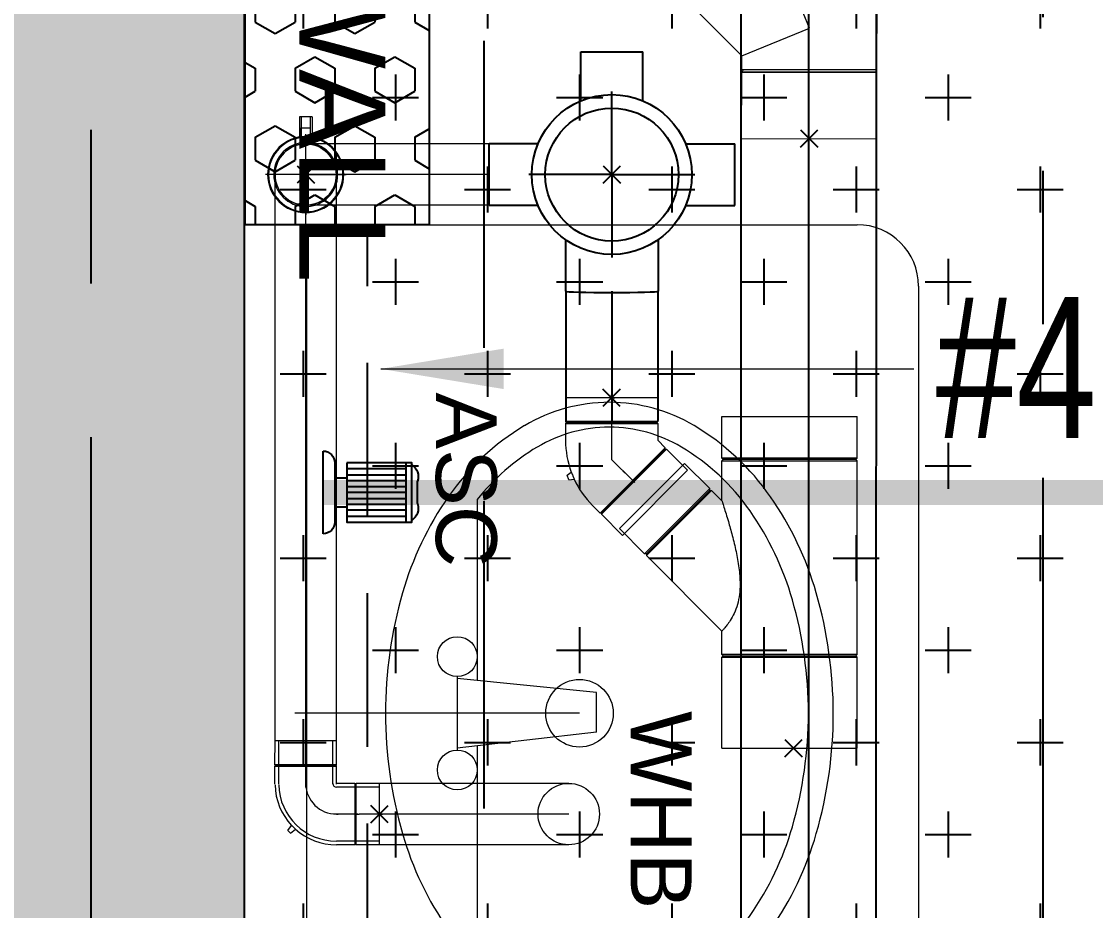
# Model space of a CAD drawing. Header units: millimetres. Extents: x -414464 to 1686, y -90036 to 108605.
# Drawn here: x -101223 to -100349, y -58623 to -57899 of the extents above; entities that cross this region are included whole.
import ezdxf

# ---------------------------------------------------------------- set-up
doc = ezdxf.new("R2010")
doc.units = ezdxf.units.MM
doc.header["$LTSCALE"] = 1000
doc.header["$MEASUREMENT"] = 0
for name, pattern in [('$1$AUDIT_D_120904163729-0', [0]), ('$36$HIDDEN', [0.375, 0.25, -0.125]), ('2BHK-A - BACK$1$AUDIT_D_120904163729-0', [0]), ('2BHK-A - BACK$1$HIDDEN', [0.375, 0.25, -0.125]), ('AUDIT_D_120904163729-0', [0]), ('T8(T9 IS SIMILAR) - DIMENSION & TEXTING$1$1', [0]), ('T8(T9 IS SIMILAR) - DIMENSION & TEXTING$1$AUDIT_D_120904163729-0', [0]), ('T8(T9 IS SIMILAR) - DIMENSION & TEXTING$1$CENTERX2', [101.6, 63.5, -12.7, 12.7, -12.7]), ('T8(T9 IS SIMILAR) - DIMENSION & TEXTING$1$HIDDEN', [0.375, 0.25, -0.125]), ('T8_REFUGE COLUMNS$1$CENTER2', [1.125, 0.75, -0.125, 0.125, -0.125])]:
    doc.linetypes.add(name, pattern=pattern)
doc.layers.get('0').update_dxf_attribs({"linetype": 'AUDIT_D_120904163729-0'})
for name, color, linetype in [('$0$A-HATCH -160', 251, '$1$AUDIT_D_120904163729-0'), ('$21$A-DIMENSIONS', 2, '$36$HIDDEN'), ('2BHK-A - BACK$1$A-HATCH -160', 251, '2BHK-A - BACK$1$AUDIT_D_120904163729-0'), ('2BHK-A - BACK$1$A-TOI SUNK 50MM', 8, 'Continuous'), ('2BHK-A - BACK$1$LEDGE WALL', 5, 'Continuous'), ('a-rcc', 3, 'Continuous'), ('T8(T9 IS SIMILAR) - DIMENSION & TEXTING$1$2BHK-A - BACK$0$ANNO', 7, 'Continuous'), ('T8(T9 IS SIMILAR) - DIMENSION & TEXTING$1$A-DIMENSIONS', 2, 'T8(T9 IS SIMILAR) - DIMENSION & TEXTING$1$HIDDEN'), ('T8(T9 IS SIMILAR) - DIMENSION & TEXTING$1$A-PLUMBING', 7, 'T8(T9 IS SIMILAR) - DIMENSION & TEXTING$1$AUDIT_D_120904163729-0'), ('T8(T9 IS SIMILAR) - DIMENSION & TEXTING$1$KITCHEN BLOCK', 255, 'Continuous'), ('T8(T9 IS SIMILAR) - DIMENSION & TEXTING$1$pl-110 dia soil pipe', 1, 'Continuous'), ('T8(T9 IS SIMILAR) - DIMENSION & TEXTING$1$pl-110 dia soil pipe1', 1, 'Continuous'), ('T8(T9 IS SIMILAR) - DIMENSION & TEXTING$1$pl-75 dia waste pipe', 3, 'Continuous'), ('T8(T9 IS SIMILAR) - DIMENSION & TEXTING$1$pl-75 dia waste pipe1', 3, 'Continuous'), ('T8(T9 IS SIMILAR) - DIMENSION & TEXTING$1$PL-FITTINGS', 5, 'Continuous'), ('T8(T9 IS SIMILAR) - DIMENSION & TEXTING$1$U-TI-75MM WASTE WATER PIPE', 3, 'Continuous'), ('T8(T9 IS SIMILAR) - DIMENSION & TEXTING$1$U-TI-BOILER', 1, 'T8(T9 IS SIMILAR) - DIMENSION & TEXTING$1$1'), ('T8(T9 IS SIMILAR) - DIMENSION & TEXTING$1$U-TI-TEXT', 7, 'Continuous'), ('T8(T9 IS SIMILAR) - DIMENSION & TEXTING$1$U-TI-WS', 5, 'Continuous'), ('T8(T9 IS SIMILAR)$1$$6$a-beam 2', 50, 'Continuous'), ('T8_REFUGE COLUMNS$1$A-CENTERLINE', 193, 'T8_REFUGE COLUMNS$1$CENTER2'), ('T8_REFUGE COLUMNS$1$A-RCC COLS', 3, 'Continuous'), ('T8_TYPICAL COLUMNS$1$A-RCC COLS', 3, 'Continuous')]:
    doc.layers.add(name, color=color, linetype=linetype)
for name, color, linetype, lineweight in [('2BHK-A - BACK$1$a-TOI-fixtures', 251, 'Continuous', 0), ('T8(T9 IS SIMILAR) - DIMENSION & TEXTING$1$pl-50dia waste pie', 6, 'Continuous', 0), ('T8(T9 IS SIMILAR) - DIMENSION & TEXTING$1$pl-50dia waste pipe1', 6, 'Continuous', 0), ('T8(T9 IS SIMILAR) - DIMENSION & TEXTING$1$R0-18-10-2014-T1-1st Podium Floor Plan$0$Text', 2, 'Continuous', 0), ('T8(T9 IS SIMILAR)$1$D&W', 8, 'Continuous', 25)]:
    doc.layers.add(name, color=color, linetype=linetype, lineweight=lineweight)
doc.layers.add('T8(T9 IS SIMILAR) - DIMENSION & TEXTING$1$GEB-BEZUG', color=2, linetype='Continuous', lineweight=25, true_color=0xffff00)
doc.layers.add('T8_REFUGE COLUMNS$1$COL-HATCH', color=7, linetype='Continuous', lineweight=25, true_color=0xa3a3a3)
doc.styles.add('T8(T9 IS SIMILAR) - DIMENSION & TEXTING$1$2BHK-A - BACK$0$arial', font='sanss___.ttf')
doc.styles.add('T8(T9 IS SIMILAR) - DIMENSION & TEXTING$1$arial', font='sanss___.ttf')
doc.styles.add('T8(T9 IS SIMILAR) - DIMENSION & TEXTING$1$ARIAL ARROW', font='swisscl.ttf')
doc.styles.add('T8(T9 IS SIMILAR) - DIMENSION & TEXTING$1$Romans 1', font='romans.shx', dxfattribs={"height": 100})
doc.styles.add('T8(T9 IS SIMILAR) - DIMENSION & TEXTING$1$Tahoma', font='tahoma.ttf')
doc.dimstyles.new('T8(T9 IS SIMILAR) - DIMENSION & TEXTING$1$ALPINE S', dxfattribs={"dimscale": 0, "dimtxt": 100, "dimasz": 75, "dimexe": 0, "dimexo": 0, "dimgap": 75, "dimtad": 1, "dimdec": 0, "dimzin": 0, "dimdsep": 46, "dimtxsty": 'T8(T9 IS SIMILAR) - DIMENSION & TEXTING$1$Romans 1', "dimblk": 'T8(T9 IS SIMILAR) - DIMENSION & TEXTING$1$_ArchTick', "dimcen": 0.09, "dimclrd": 256, "dimclre": 256, "dimclrt": 7, "dimadec": 0, "dimazin": 0, "dimtfac": 1, "dimtdec": 0, "dimtofl": 0, "dimtmove": 1, "dimatfit": 0, "dimldrblk": 'T8(T9 IS SIMILAR) - DIMENSION & TEXTING$1$_Open90', "dimfxl": 1, "dimtolj": 1, "dimtzin": 0, "dimarcsym": 0})
doc.dimstyles.new('T8(T9 IS SIMILAR) - DIMENSION & TEXTING$1$SAMATA STD', dxfattribs={"dimtxt": 100, "dimasz": 50, "dimexe": 50, "dimexo": 50, "dimgap": 10, "dimtad": 0, "dimdec": 0, "dimrnd": 5, "dimzin": 0, "dimdsep": 46, "dimtxsty": 'T8(T9 IS SIMILAR) - DIMENSION & TEXTING$1$Tahoma', "dimblk": 'T8(T9 IS SIMILAR) - DIMENSION & TEXTING$1$_Origin2', "dimcen": -50, "dimdle": 50, "dimclrd": 7, "dimclre": 7, "dimclrt": 7, "dimadec": 0, "dimazin": 0, "dimtfac": 1, "dimtdec": 0, "dimtmove": 1, "dimatfit": 3, "dimfxl": 150, "dimtfill": 1, "dimtolj": 1, "dimtzin": 0, "dimlwd": -1, "dimlwe": -1, "dimarcsym": 0})

# ---------------------------------------------------------------- blocks, each defined once
blk = doc.blocks.new('T8_REFUGE COLUMNS')
at = {"layer": 'T8_REFUGE COLUMNS$1$COL-HATCH', "linetype": 'ByBlock'}
h = blk.add_hatch(color=256, dxfattribs=at)
h.dxf.hatch_style = 1
h.paths.add_polyline_path([(1196642.14, -5708099.86), (1199252.14, -5708099.86), (1199252.14, -5707849.86), (1196642.14, -5707849.86)])
at = {"layer": 'T8_REFUGE COLUMNS$1$A-CENTERLINE'}
for p, q in [((1217248.24, -5707199.86), (1182156.9, -5707199.86)), ((1217215, -5707974.86), (1182156.9, -5707974.86))]:
    blk.add_line(p, q, dxfattribs=at)
at = {"layer": 'T8_REFUGE COLUMNS$1$A-RCC COLS', "linetype": 'ByBlock'}
blk.add_lwpolyline([(1196642.14, -5708099.86), (1199252.14, -5708099.86), (1199252.14, -5707849.86), (1196642.14, -5707849.86)], close=True, dxfattribs=at)
blk = doc.blocks.new('T8_TYPICAL COLUMNS')
at = {"layer": 'T8_TYPICAL COLUMNS$1$A-RCC COLS', "linetype": 'ByBlock'}
blk.add_blockref('T8_REFUGE COLUMNS', (0, 0), dxfattribs=at)
blk = doc.blocks.new('2BHK-A - BACK$1$WB1')
at = {"color": 0, "linetype": 'ByBlock', "ltscale": 1000}
for p, q in [((190074.43, -1779394.52), (190063.02, -1779507.92)), ((190106.83, -1779394.52), (190119.87, -1779507.92)), ((189917.49, -1779491.72), (190064.65, -1779491.72)), ((190118, -1779491.72), (190265.39, -1779491.72)), ((190061.5, -1779507.92), (190121.39, -1779507.92))]:
    blk.add_line(p, q, dxfattribs=at)
at = {"color": 0, "linetype": 'ByBlock'}
blk.add_line((190106.83, -1779394.52), (190074.43, -1779394.52), dxfattribs=at)
for centre, major_axis, start_param, end_param in [((190091.44, -1779555.68), (-92.61, 341.52), 6.018375, 6.298924), ((190091.44, -1779555.68), (-92.61, 341.52), 5.737826, 6.018375), ((190067.12, -1779471.27), (-69.62, 256.74), 0.015739, 0.342992), ((190115.77, -1779471.27), (-69.62, 256.74), 5.410573, 5.737826), ((190091.44, -1779555.68), (-87.31, 321.98), 6.018375, 6.298924), ((190091.44, -1779555.68), (-87.31, 321.98), 5.737826, 6.018375), ((190067.12, -1779471.27), (-64.32, 237.19), 0.015739, 0.342992), ((190115.77, -1779471.27), (-64.32, 237.19), 5.410573, 5.737826), ((190029.95, -1779417.85), (-52.59, 193.93), 0.342992, 0.768932), ((190152.93, -1779417.85), (-52.59, 193.93), 4.984633, 5.410573), ((190029.95, -1779417.85), (-47.29, 174.38), 0.342992, 0.768932), ((190152.93, -1779417.85), (-47.29, 174.38), 4.984633, 5.410573), ((189973.24, -1779384.08), (-35.31, 130.22), 0.768932, 1.305986), ((190209.64, -1779384.08), (-35.31, 130.22), 4.447579, 4.984633), ((189973.24, -1779384.08), (-30.01, 110.68), 0.768932, 1.305986), ((190209.64, -1779384.08), (-30.01, 110.68), 4.447579, 4.984633), ((189973.24, -1779384.08), (-35.31, 130.22), 1.305986, 1.84304), ((189973.24, -1779384.08), (-30.01, 110.68), 1.305986, 1.84304), ((190209.64, -1779384.08), (-30.01, 110.68), 3.910525, 4.447579), ((190209.64, -1779384.08), (-35.31, 130.22), 3.910525, 4.447579), ((190029.95, -1779350.31), (-47.29, 174.38), 1.84304, 2.20494), ((190152.93, -1779350.31), (-47.29, 174.38), 3.548625, 3.910525), ((190029.95, -1779350.31), (-52.59, 193.93), 1.84304, 2.268981), ((190152.93, -1779350.31), (-52.59, 193.93), 3.484585, 3.910525), ((190045.3, -1779507.92), (-4.24, 15.64), 6.018375, 12.30156), ((190137.59, -1779507.92), (-4.24, 15.64), 6.018375, 12.30156), ((190067.12, -1779296.89), (-69.62, 256.74), 2.268981, 2.596234), ((190115.77, -1779296.89), (-69.62, 256.74), 3.157331, 3.484585), ((190091.44, -1779212.47), (-92.61, 341.52), 2.596234, 2.876783), ((190091.44, -1779212.47), (-92.61, 341.52), 2.876783, 3.157331)]:
    blk.add_ellipse(centre, major_axis=major_axis, ratio=1, start_param=start_param, end_param=end_param, dxfattribs=at)
blk = doc.blocks.new('2BHK-A - BACK')
at = {"layer": '2BHK-A - BACK$1$A-HATCH -160', "linetype": 'ByBlock'}
h = blk.add_hatch(dxfattribs=at)
h.set_pattern_fill('HEX', color=256, scale=150)
h.paths.add_polyline_path([(1198292.17, -5707699.55), (1198292.17, -5707849.55), (1197492.17, -5707849.55), (1197492.17, -5707699.55)])
at = {"layer": '2BHK-A - BACK$1$A-TOI SUNK 50MM'}
h = blk.add_hatch(dxfattribs=at)
h.set_pattern_fill('CROSS', color=256, scale=300, style=0)
h.set_pattern_definition([(9e-15, (54492.616, 14881.46), (75, 75), [37.5, -112.5]), (90, (54511.366, 14862.71), (-75, 75), [37.5, -112.5])])
h.paths.add_polyline_path([(1196642.15, -5706399.86), (1199092.17, -5706399.86), (1199092.17, -5707849.86), (1196642.15, -5707849.86)])
h.paths.add_polyline_path([(1202691.83, -5706399.86), (1200442.08, -5706399.86), (1200442.08, -5707850.31), (1202692.26, -5707850.31)])
blk.add_lwpolyline([(1196642.15, -5706399.86), (1199092.17, -5706399.86), (1199092.17, -5707849.86), (1196642.15, -5707849.86)], close=True, dxfattribs=at)
at = {"layer": '2BHK-A - BACK$1$a-TOI-fixtures', "color": 1}
for p, q in [((1198342.17, -5707301.21), (1199092.17, -5707301.21)), ((1198292.17, -5707799.55), (1198292.17, -5707351.21))]:
    blk.add_line(p, q, dxfattribs=at)
at = {"layer": '2BHK-A - BACK$1$a-TOI-fixtures', "extrusion": (-2.53027e-07, 3.53358e-09, 1)}
blk.add_line((1198689.89, -5707577.26, 0), (1198689.92, -5707808.87), dxfattribs=at)
at = {"layer": '2BHK-A - BACK$1$a-TOI-fixtures'}
blk.add_line((1198292.17, -5707799.55), (1199092.17, -5707799.55), dxfattribs=at)
at = {"layer": '2BHK-A - BACK$1$a-TOI-fixtures', "extrusion": (-2.53027e-07, 3.53358e-09, 1)}
blk.add_circle((1198689.89, -5707577.26, -0.32), 27.51, dxfattribs=at)
at = {"layer": '2BHK-A - BACK$1$a-TOI-fixtures', "color": 1}
blk.add_arc((1198342.17, -5707351.21), 50, 90, 179.99997, dxfattribs=at)
at = {"layer": '2BHK-A - BACK$1$LEDGE WALL', "linetype": '2BHK-A - BACK$1$HIDDEN', "ltscale": 0.5}
blk.add_line((1199092.17, -5707749.84), (1198292.17, -5707749.84), dxfattribs=at)
at = {"layer": '2BHK-A - BACK$1$LEDGE WALL'}
blk.add_lwpolyline([(1198292.17, -5707699.55), (1198292.17, -5707849.55), (1197492.17, -5707849.55), (1197492.17, -5707699.55)], close=True, dxfattribs=at)
at = {"layer": '2BHK-A - BACK$1$a-TOI-fixtures', "rotation": 0.008288086606578331}
blk.add_blockref('2BHK-A - BACK$1$WB1', (1008341.05, -3928196.34, 0), dxfattribs=at)
blk = doc.blocks.new('T8(T9 IS SIMILAR) - DIMENSION & TEXTING$1$_ArchTick')
at = {"color": 0, "linetype": 'ByBlock', "const_width": 0.15}
blk.add_lwpolyline([(-0.5, -0.5), (0.5, 0.5)], dxfattribs=at)
blk = doc.blocks.new('*D1558')
at = {"layer": 'T8(T9 IS SIMILAR) - DIMENSION & TEXTING$1$A-DIMENSIONS', "linetype": 'T8(T9 IS SIMILAR) - DIMENSION & TEXTING$1$HIDDEN', "lineweight": -2, "transparency": 16777216}
for p, q in [((1196642.34, -5707850.95), (1196642.34, -5707655.2)), ((1199092.34, -5707851.27), (1199092.34, -5707655.2))]:
    blk.add_line(p, q, dxfattribs=at)
at = {"layer": 'T8(T9 IS SIMILAR) - DIMENSION & TEXTING$1$A-DIMENSIONS', "lineweight": -2, "transparency": 16777216}
blk.add_line((1196642.34, -5707655.2), (1199092.34, -5707655.2), dxfattribs=at)
at = {"layer": 'T8(T9 IS SIMILAR) - DIMENSION & TEXTING$1$A-DIMENSIONS', "linetype": 'ByBlock', "lineweight": -2, "transparency": 16777216, "xscale": 75, "yscale": 75, "zscale": 75, "rotation": 180}
blk.add_blockref('T8(T9 IS SIMILAR) - DIMENSION & TEXTING$1$_ArchTick', (1196642.34, -5707655.2), dxfattribs=at)
at = {"layer": 'T8(T9 IS SIMILAR) - DIMENSION & TEXTING$1$A-DIMENSIONS', "linetype": 'ByBlock', "lineweight": -2, "transparency": 16777216, "xscale": 75, "yscale": 75, "zscale": 75}
blk.add_blockref('T8(T9 IS SIMILAR) - DIMENSION & TEXTING$1$_ArchTick', (1199092.34, -5707655.2), dxfattribs=at)
at = {"layer": 'T8(T9 IS SIMILAR) - DIMENSION & TEXTING$1$A-DIMENSIONS', "color": 7, "linetype": 'ByBlock', "transparency": 16777216, "insert": (1197867.34, -5707530.2), "char_height": 100, "attachment_point": 5, "style": 'T8(T9 IS SIMILAR) - DIMENSION & TEXTING$1$Romans 1'}
blk.add_mtext('\\A1;2450', dxfattribs=at)
blk = doc.blocks.new('T8(T9 IS SIMILAR) - DIMENSION & TEXTING$1$_Open90')
at = {"color": 0, "linetype": 'ByBlock', "lineweight": -2}
for p, q in [((-0.5, 0.5), (0, 0)), ((0, 0), (-1, 0)), ((0, 0), (-0.5, -0.5))]:
    blk.add_line(p, q, dxfattribs=at)
blk = doc.blocks.new('T8(T9 IS SIMILAR) - DIMENSION & TEXTING$1$Einfügepunkt')
at = {"layer": 'T8(T9 IS SIMILAR) - DIMENSION & TEXTING$1$GEB-BEZUG'}
for p, q in [((-7.07, -7.07), (7.07, 7.07)), ((-7.07, 7.07), (7.07, -7.07))]:
    blk.add_line(p, q, dxfattribs=at)
blk = doc.blocks.new('T8(T9 IS SIMILAR) - DIMENSION & TEXTING$1$367.135.16.1_A')
at = {"lineweight": 13, "ltscale": 25}
for p, q in [((-55, 251.1), (-55, 270)), ((-55, 270), (55, 270)), ((55, 251.1), (55, 270)), ((-166.17, 178.39), (-88.39, 256.17)), ((-88.39, 256.17), (-75.02, 242.81)), ((-53.9, 250), (-55, 251.1)), ((55, 251.1), (-55, 251.1)), ((-53.9, 250), (-55, 248.9)), ((-55, 222.78), (-55, 248.9)), ((-55, 248.9), (55, 248.9)), ((53.9, 250), (-53.9, 250)), ((53.9, 250), (55, 251.1)), ((53.9, 250), (55, 248.9)), ((55, 56.1), (55, 248.9)), ((-75.02, 242.81), (-152.81, 165.02)), ((-151.25, 163.47), (-73.47, 241.25)), ((-75.02, 241.25), (-151.25, 165.02)), ((-75.02, 241.25), (-75.02, 242.81)), ((-75.02, 241.25), (-73.47, 241.25)), ((-73.47, 241.25), (-55, 222.78)), ((0, 90), (-55, 222.78)), ((-166.17, 178.39), (-152.81, 165.02)), ((-151.25, 165.02), (-152.81, 165.02)), ((-151.25, 165.02), (-151.25, 163.47)), ((-151.25, 163.47), (-55, 67.22)), ((-55, 67.22), (0, 90)), ((-55, 56.1), (-55, 67.22)), ((-53.9, 55), (-55, 56.1)), ((55, 56.1), (-55, 56.1)), ((-53.9, 55), (-55, 53.9)), ((-55, 0), (-55, 53.9)), ((-55, 53.9), (55, 53.9)), ((-53.9, 55), (53.9, 55)), ((53.9, 55), (55, 56.1)), ((53.9, 55), (55, 53.9)), ((55, 0), (55, 53.9)), ((-55, 0), (55, 0))]:
    blk.add_line(p, q, dxfattribs=at)
blk.add_blockref('T8(T9 IS SIMILAR) - DIMENSION & TEXTING$1$Einfügepunkt', (0, 0), dxfattribs=at)
blk = doc.blocks.new('T8(T9 IS SIMILAR) - DIMENSION & TEXTING$1$388.001.00.1_G')
at = {"layer": 'T8(T9 IS SIMILAR) - DIMENSION & TEXTING$1$U-TI-75MM WASTE WATER PIPE', "ltscale": 5}
for p, q in [((-25.13, 60.06), (-25.13, 100)), ((-25.13, 100), (25.12, 100)), ((25.12, 60.06), (25.12, 100)), ((0, 0), (0, 67.6)), ((-60.06, 25.12), (-100, 25.12)), ((-100, -25.13), (-100, 25.12)), ((60.06, 25.12), (100, 25.12)), ((100, -25.13), (100, 25.12)), ((0, 0), (-67.6, 0)), ((0, 0), (0, 2.5)), ((0, 0), (0, -67.6)), ((0, 0), (67.6, 0)), ((0, 0), (-2.5, 0)), ((0, 0), (0, -2.5)), ((0, 0), (2.5, 0)), ((-60.06, -25.13), (-100, -25.13)), ((60.06, -25.13), (100, -25.13)), ((-37.67, -53.09), (-37.67, -94.97)), ((37.68, -53.09), (37.68, -94.97))]:
    blk.add_line(p, q, dxfattribs=at)
for radius in [65.1, 54.16]:
    blk.add_circle((0, 0), radius, dxfattribs=at)
blk.add_ellipse((0, -94.97), major_axis=(37.67, 0), ratio=0.026177, start_param=3.141593, end_param=6.283185, dxfattribs=at)
blk.add_blockref('T8(T9 IS SIMILAR) - DIMENSION & TEXTING$1$Einfügepunkt', (0, 0), dxfattribs=at)
blk = doc.blocks.new('T8(T9 IS SIMILAR) - DIMENSION & TEXTING$1$361.771.16.1_G')
at = {"lineweight": 13, "ltscale": 25}
for p, q in [((0, 0), (0, 32.79)), ((-47, 5.2), (-30.56, 5.2)), ((-47, -5.2), (-47, 5.2)), ((-47, 3.7), (-30.78, 3.7)), ((-38, 3.75), (-38, -3.75)), ((-30.77, 3.75), (-38, 3.75)), ((-47, -3.7), (-30.78, -3.7)), ((-47, -5.2), (-30.56, -5.2)), ((-38, -3.75), (-30.77, -3.75)), ((0, 0), (-32.79, 0)), ((0, 0), (0, -32.79)), ((0, 0), (32.79, 0))]:
    blk.add_line(p, q, dxfattribs=at)
for radius in [31, 30.29, 26, 25]:
    blk.add_circle((0, 0), radius, dxfattribs=at)
blk.add_blockref('T8(T9 IS SIMILAR) - DIMENSION & TEXTING$1$Einfügepunkt', (0, 0), dxfattribs=at)
blk = doc.blocks.new('T8(T9 IS SIMILAR) - DIMENSION & TEXTING$1$A$C3B5F61B8')
at = {"ltscale": 25}
for p, q in [((0.02435, 0.02501), (0.03902, 0.02501)), ((0.02435, 0.02201), (0.06002, 0.022)), ((0.03902, 0.02501), (0.03901, -0.02499)), ((0.03952, 0.02451), (0.03902, 0.02501)), ((0.03952, 0.02451), (0.03951, -0.02449)), ((0.03952, 0.02451), (0.04002, 0.02501)), ((0.04001, -0.02499), (0.04002, 0.02501)), ((0.04002, 0.02501), (0.06002, 0.025)), ((0.06002, 0.025), (0.06001, -0.025)), ((-0.01544, 0.01231), (-0.01335, 0.01446)), ((-0.01544, 0.01231), (-0.01238, 0.00821)), ((-0.01335, 0.01446), (-0.00917, 0.01151)), ((0.02185, -0.00007), (0.02435, 0)), ((0.02435, 0.00001), (0.03901, 0.00001)), ((0.03751, 0.00001), (0.04001, 0.00001)), ((0.03901, 0.00001), (0.04151, 0)), ((0.04001, 0.00001), (0.06001, 0)), ((0.06001, 0), (0.06251, 0)), ((-0.025, -0.04), (-0.025, -0.02499)), ((-0.022, -0.06), (-0.022, -0.02499)), ((0, -0.02499), (0, -0.02249)), ((0, -0.04), (0, -0.02499)), ((0.022, -0.06), (0.022, -0.02499)), ((0.02434, -0.02199), (0.06001, -0.022)), ((0.02434, -0.02499), (0.03901, -0.02499)), ((0.025, -0.04), (0.025, -0.02499)), ((0.03951, -0.02449), (0.03901, -0.02499)), ((0.03951, -0.02449), (0.04001, -0.02499)), ((0.04001, -0.02499), (0.06001, -0.025)), ((0.025, -0.04), (-0.025, -0.04)), ((-0.0245, -0.0405), (-0.025, -0.04)), ((-0.0245, -0.0405), (-0.025, -0.041)), ((-0.025, -0.06), (-0.025, -0.041)), ((-0.025, -0.041), (0.025, -0.041)), ((-0.0245, -0.0405), (0.0245, -0.0405)), ((0, -0.041), (0, -0.0385)), ((0, -0.0425), (0, -0.04)), ((0, -0.041), (0, -0.0435)), ((0, -0.0575), (0, -0.0435)), ((0.0245, -0.0405), (0.025, -0.04)), ((0.0245, -0.0405), (0.025, -0.041)), ((0.025, -0.06), (0.025, -0.041)), ((-0.025, -0.06), (0.025, -0.06)), ((0, -0.06), (0, -0.0575)), ((0, -0.06), (0, -0.0625))]:
    blk.add_line(p, q, dxfattribs=at)
at = {"ltscale": 25, "flags": 128}
blk.add_lwpolyline([(-0.00917, 0.01151), (-0.00919, 0.01149), (-0.00922, 0.01145), (-0.00929, 0.01138), (-0.00938, 0.01128), (-0.00949, 0.01116), (-0.00962, 0.01101), (-0.00977, 0.01084), (-0.00994, 0.01066), (-0.01013, 0.01046), (-0.01033, 0.01025), (-0.01053, 0.01004), (-0.01074, 0.00982), (-0.01095, 0.00961), (-0.01116, 0.0094), (-0.01136, 0.0092), (-0.01155, 0.00901), (-0.01173, 0.00883), (-0.01189, 0.00868), (-0.01204, 0.00854), (-0.01216, 0.00842), (-0.01226, 0.00833), (-0.01233, 0.00827), (-0.01237, 0.00823), (-0.01238, 0.00821)], dxfattribs=at)
at = {"ltscale": 25}
for radius, start, end in [(0.047, 91.5, 180), (0.05, 91.5, 133.11311), (0.05, 138.38689, 180), (0.025, 91.5, 180), (0.025, 88.06226, 91.5), (0.025, 180, 183.43774), (0.003, 91.5, 180)]:
    blk.add_arc((0.025, -0.02499), radius, start, end, dxfattribs=at)
at = {"ltscale": 25, "xscale": 0.001, "yscale": 0.001, "zscale": 0.001}
blk.add_blockref('T8(T9 IS SIMILAR) - DIMENSION & TEXTING$1$Einfügepunkt', (0, -0.06), dxfattribs=at)
blk = doc.blocks.new('T8(T9 IS SIMILAR) - DIMENSION & TEXTING$1$367.125.16.1_A')
at = {"lineweight": 13, "ltscale": 25}
for p, q in [((-73.67, 161.5, -0.75), (-73.67, 195.4, -0.75)), ((-73.67, 195.4, -0.75), (36.33, 195.4, -0.75)), ((36.33, 161.5, -0.75), (36.33, 195.4, -0.75)), ((-72.57, 160.4, -0.75), (-73.67, 161.5, -0.75)), ((36.33, 161.5, -0.75), (-73.67, 161.5, -0.75)), ((-72.57, 160.4, -0.75), (-73.67, 159.3, -0.75)), ((-73.67, 126.71, -0.75), (-73.67, 159.3, -0.75)), ((-73.67, 159.3, -0.75), (36.33, 159.3, -0.75)), ((35.23, 160.4, -0.75), (-72.57, 160.4, -0.75)), ((35.23, 160.4, -0.75), (36.33, 161.5, -0.75)), ((35.23, 160.4, -0.75), (36.33, 159.3, -0.75)), ((36.33, 1.5, -0.75), (36.33, 159.3, -0.75)), ((-157.08, 104.05), (-104.05, 157.08)), ((-104.05, 157.08), (-83.62, 136.65)), ((-83.62, 136.65), (-136.65, 83.62)), ((-135.09, 82.06), (-82.06, 135.09)), ((-83.62, 135.09), (-135.09, 83.62)), ((-83.62, 135.09), (-83.62, 136.65)), ((-83.62, 135.09), (-82.06, 135.09)), ((-82.06, 135.09), (-73.67, 126.71)), ((-157.08, 104.05), (-136.65, 83.62)), ((-135.09, 83.62), (-136.65, 83.62)), ((-135.09, 83.62), (-135.09, 82.06)), ((-135.09, 82.06), (-73.64, 20.61)), ((-73.67, 1.5, -0.75), (-73.7, 20.66, 0.14)), ((-72.57, 0.4, -0.75), (-73.67, 1.5, -0.75)), ((36.33, 1.5, -0.75), (-73.67, 1.5, -0.75)), ((-72.57, 0.4, -0.75), (-73.67, -0.7, -0.75)), ((-72.57, 0.4, -0.75), (35.23, 0.4, -0.75)), ((35.23, 0.4, -0.75), (36.33, 1.5, -0.75)), ((35.23, 0.4, -0.75), (36.33, -0.7, -0.75)), ((-73.67, -74.6, -0.75), (-73.67, -0.7, -0.75)), ((-73.67, -0.7, -0.75), (36.33, -0.7, -0.75)), ((36.33, -74.6, -0.75), (36.33, -0.7, -0.75)), ((-73.67, -74.6, -0.75), (36.33, -74.6, -0.75))]:
    blk.add_line(p, q, dxfattribs=at)
blk.add_open_spline([(-73.69, 126.72, 0.14), (-73.69, 126.72, 0.14), (-73.52, 126.19, 0.14), (-72.92, 124.34, 0.14), (-72.49, 123.02, 0.14), (-70.99, 118.26, 0.14), (-69.67, 114.02, 0.14), (-67.41, 106.3, 0.14), (-66.3, 102.41, 0.14), (-64.15, 94.2, 0.14), (-63.1, 89.89, 0.14), (-61.25, 81.1, 0.14), (-60.44, 76.62, 0.14), (-59.28, 67.7, 0.14), (-58.93, 63.25, 0.14), (-58.93, 56.19, 0.14), (-59.07, 53.33, 0.14), (-59.76, 47.69, 0.14), (-60.31, 44.91, 0.14), (-61.8, 39.69, 0.14), (-62.73, 37.24, 0.14), (-64.78, 32.86, 0.14), (-65.88, 30.93, 0.14), (-67.84, 27.88, 0.14), (-68.75, 26.61, 0.14), (-70.42, 24.42, 0.14), (-71.17, 23.5, 0.14), (-72.42, 22.06, 0.14), (-72.9, 21.52, 0.14), (-73.54, 20.82, 0.14), (-73.69, 20.66, 0.14), (-73.69, 20.66, 0.14)], degree=3, knots=[8.222625, 8.222625, 8.222625, 8.222625, 8.980345, 8.980345, 9.738065, 9.738065, 11.253506, 11.253506, 12.551442, 12.551442, 13.849378, 13.849378, 15.147314, 15.147314, 16.44525, 16.44525, 17.266568, 17.266568, 18.087887, 18.087887, 18.909205, 18.909205, 19.730524, 19.730524, 20.43574, 20.43574, 21.140957, 21.140957, 21.846174, 21.846174, 22.551391, 22.551391, 22.551391, 22.551391], dxfattribs=at)
blk.add_blockref('T8(T9 IS SIMILAR) - DIMENSION & TEXTING$1$Einfügepunkt', (-15.4, -74.6, 0.14), dxfattribs=at)
blk = doc.blocks.new('T8(T9 IS SIMILAR) - DIMENSION & TEXTING$1$365.045.16.1_A')
at = {"lineweight": 13, "ltscale": 25}
for p, q in [((-61.87, 8.84), (-8.84, 61.87)), ((8.31, 44.72), (-8.84, 61.87)), ((8.31, 44.72), (-44.72, -8.31)), ((8.31, 43.66), (8.31, 44.72)), ((-43.66, -9.37), (9.37, 43.66)), ((8.31, 43.66), (-43.66, -8.31)), ((8.31, 43.66), (9.37, 43.66)), ((15.53, 37.5), (9.37, 43.66)), ((-17.15, 17.15), (-18.92, 18.92)), ((-44.72, -8.31), (-61.87, 8.84)), ((0, 0), (-17.15, 17.15)), ((-9.22, 9.22), (-10.98, 10.98)), ((34.72, 16.55), (30.55, 16)), ((36.25, 12.85), (32.91, 10.29)), ((34.72, 16.55), (36.25, 12.85)), ((0, -15.53), (0, 0)), ((-43.66, -8.31), (-44.72, -8.31)), ((-43.66, -8.31), (-43.66, -9.37)), ((-37.5, -15.53), (-43.66, -9.37)), ((-37.5, -29.25), (-37.5, -15.53)), ((0, -29.25), (0, -15.53)), ((37.5, -29.25), (37.5, -15.53)), ((-36.75, -30), (-37.5, -29.25)), ((37.5, -29.25), (-37.5, -29.25)), ((-36.75, -30), (-37.5, -30.75)), ((-37.5, -50), (-37.5, -30.75)), ((-37.5, -30.75), (37.5, -30.75)), ((-36.75, -30), (36.75, -30)), ((0, -31.75), (0, -29.25)), ((36.75, -30), (37.5, -29.25)), ((36.75, -30), (37.5, -30.75)), ((37.5, -50), (37.5, -30.75)), ((-37.5, -50), (37.5, -50)), ((0, -50), (-2.5, -50)), ((0, -50), (0, -47.5)), ((0, -50), (0, -52.5)), ((0, -50), (2.5, -50))]:
    blk.add_line(p, q, dxfattribs=at)
for start, end in [(24.86037, 45), (0, 20.13963)]:
    blk.add_arc((-37.5, -15.53), 75, start, end, dxfattribs=at)
blk.add_open_spline([(32.91, 10.29), (32.91, 10.29), (32.9, 10.32), (32.83, 10.48), (32.76, 10.63), (32.57, 11.05), (32.44, 11.33), (32.2, 11.88), (32.09, 12.14), (31.89, 12.6), (31.81, 12.8), (31.64, 13.19), (31.56, 13.39), (31.39, 13.81), (31.3, 14.04), (31.08, 14.58), (30.97, 14.88), (30.77, 15.4), (30.69, 15.62), (30.58, 15.92), (30.55, 16), (30.55, 16)], degree=3, knots=[-0.9758327, -0.9758327, -0.9758327, -0.9758327, -0.8930469, -0.8930469, -0.7796093, -0.7796093, -0.6561479, -0.6561479, -0.5667077, -0.5667077, -0.5007206, -0.5007206, -0.4380575, -0.4380575, -0.3616519, -0.3616519, -0.247098, -0.247098, -0.1245121, -0.1245121, 0, 0, 0, 0], dxfattribs=at)
blk.add_blockref('T8(T9 IS SIMILAR) - DIMENSION & TEXTING$1$Einfügepunkt', (0, -50), dxfattribs=at)
blk = doc.blocks.new('T8(T9 IS SIMILAR) - DIMENSION & TEXTING$1$ASC')
at = {"layer": 'T8(T9 IS SIMILAR) - DIMENSION & TEXTING$1$U-TI-BOILER'}
for points in [[(631187.56485, 41364.6039), (631187.52885, 41364.6039), (631187.52885, 41364.6399), (631187.52885, 41364.6435), (631187.56485, 41364.6435), (631187.56485, 41364.6039)], [(631187.54005, 41364.6471), (631187.55365, 41364.6471)], [(631187.56485, 41364.6399), (631187.52885, 41364.6399)], [(631187.53245, 41364.6039), (631187.53245, 41364.6399)], [(631187.53605, 41364.6399), (631187.53605, 41364.6039)], [(631187.53965, 41364.6039), (631187.53965, 41364.6399)], [(631187.54325, 41364.6039), (631187.54325, 41364.6399)], [(631187.54685, 41364.6399), (631187.54685, 41364.6039)], [(631187.55045, 41364.6039), (631187.55045, 41364.6399)], [(631187.55405, 41364.6039), (631187.55405, 41364.6399)], [(631187.55765, 41364.6039), (631187.55765, 41364.6399)], [(631187.56125, 41364.6399), (631187.56125, 41364.6039)], [(631187.53785, 41364.6039), (631187.53785, 41364.5967)], [(631187.55585, 41364.5967), (631187.55585, 41364.6039)], [(631187.56485, 41364.5967), (631187.52885, 41364.5967)], [(631187.52165, 41364.5895), (631187.57205, 41364.5895)]]:
    blk.add_lwpolyline(points, dxfattribs=at)
for centre, radius, start, end in [((631187.53736, 41364.6384), 0.00911, 72.81975, 145.94062), ((631187.55634, 41364.6384), 0.00911, 34.05939, 107.18025), ((631187.52885, 41364.5895), 0.0072, 90, 180), ((631187.56485, 41364.5895), 0.0072, 0, 90)]:
    blk.add_arc(centre, radius, start, end, dxfattribs=at)
blk = doc.blocks.new('T8(T9 IS SIMILAR) - DIMENSION & TEXTING$1$A$C77D62699')
at = {"layer": 'T8(T9 IS SIMILAR) - DIMENSION & TEXTING$1$pl-110 dia soil pipe1'}
for p, q in [((-9955.43, 6538.35, -0.13), (-7960.56, 6538.02, -0.73)), ((-9955.43, 6428.35, -0.13), (-7980.92, 6428.02, -0.72))]:
    blk.add_line(p, q, dxfattribs=at)
at = {"layer": 'T8(T9 IS SIMILAR) - DIMENSION & TEXTING$1$pl-110 dia soil pipe1', "color": 12, "linetype": 'T8(T9 IS SIMILAR) - DIMENSION & TEXTING$1$CENTERX2'}
blk.add_line((-9955.43, 6483.35, -0.13), (-7953.02, 6483.01, -0.73), dxfattribs=at)
at = {"layer": 'T8(T9 IS SIMILAR) - DIMENSION & TEXTING$1$pl-50dia waste pipe1'}
for p, q in [((-8705.3, 6288.03, 0.72), (-8705.3, 6133.91, 0.72)), ((-8655.3, 6288.03, 0.72), (-8655.3, 6133.91, 0.72)), ((-9226.03, 6223.12, -0.18), (-9226.03, 6073.91, -0.02)), ((-9175.91, 6223.12, -0.18), (-9175.91, 6073.91, -0.02)), ((-8740.31, 6098.91, 0.72), (-9219.24, 6098.91, 0.11)), ((-8740.32, 6048.91, -0.02), (-9208.05, 6048.91, -0.02))]:
    blk.add_line(p, q, dxfattribs=at)
at = {"layer": 'T8(T9 IS SIMILAR) - DIMENSION & TEXTING$1$pl-50dia waste pipe1', "color": 12, "linetype": 'T8(T9 IS SIMILAR) - DIMENSION & TEXTING$1$CENTERX2'}
for p, q in [((-8680.3, 6288.03, 0.72), (-8680.3, 6133.91, 0.72)), ((-9200.91, 6223.12, -0.18), (-9200.91, 6073.91, -0.02)), ((-8740.31, 6073.91, -0.02), (-9226.91, 6073.91, -0.02))]:
    blk.add_line(p, q, dxfattribs=at)
at = {"layer": 'T8(T9 IS SIMILAR) - DIMENSION & TEXTING$1$pl-50dia waste pipe1', "ltscale": 0.1}
for centre in [(-8680.3, 6288.03, 0.72), (-9200.91, 6073.91, -0.18)]:
    blk.add_circle(centre, 25, dxfattribs=at)
at = {"layer": 'T8(T9 IS SIMILAR) - DIMENSION & TEXTING$1$pl-75 dia waste pipe1'}
for p, q in [((-9105.94, 6360.45, -0.18), (-9000.8, 6360.45, -0.42)), ((-9105.94, 6285.79, -0.18), (-9000.8, 6285.79, -0.42))]:
    blk.add_line(p, q, dxfattribs=at)
at = {"layer": 'T8(T9 IS SIMILAR) - DIMENSION & TEXTING$1$pl-75 dia waste pipe1', "color": 12, "linetype": 'T8(T9 IS SIMILAR) - DIMENSION & TEXTING$1$CENTERX2'}
blk.add_line((-9105.94, 6323.12, -0.18), (-9000.8, 6323.12, -0.42), dxfattribs=at)
at = {"layer": 'T8(T9 IS SIMILAR) - DIMENSION & TEXTING$1$U-TI-WS', "lineweight": 40, "ltscale": 0.01, "const_width": 20.53, "elevation": -0.02}
blk.add_lwpolyline([(-8942.11, 6088), (-8942.11, 7038.5)], dxfattribs=at)
at = {"layer": 'T8(T9 IS SIMILAR) - DIMENSION & TEXTING$1$KITCHEN BLOCK', "xscale": -1336.57500664649, "yscale": 1336.575006646491, "zscale": 1336.575006646491, "rotation": 0.003067511713359394}
blk.add_blockref('T8(T9 IS SIMILAR) - DIMENSION & TEXTING$1$ASC', (843623516.26, -55235622.02, -0.02), dxfattribs=at)
at = {"layer": 'T8(T9 IS SIMILAR) - DIMENSION & TEXTING$1$pl-110 dia soil pipe', "ltscale": 0.1}
for name, p, xscale, yscale, zscale, rotation in [('T8(T9 IS SIMILAR) - DIMENSION & TEXTING$1$367.135.16.1_A', (-9230.22, 6483.67, -0.18), 1.00002015893508, 1.00002015893508, 1.00002015893508, 89.7999340079057), ('T8(T9 IS SIMILAR) - DIMENSION & TEXTING$1$367.125.16.1_A', (-8808.65, 6486.41, 0.4), 1.000020158935082, 1.000020158935082, 1.000020158935082, 90.00000000000001)]:
    blk.add_blockref(name, p, dxfattribs=dict(at, xscale=xscale, yscale=yscale, zscale=zscale, rotation=rotation))
at = {"layer": 'T8(T9 IS SIMILAR) - DIMENSION & TEXTING$1$pl-50dia waste pie', "rotation": 180}
for name, p, xscale, yscale, zscale in [('T8(T9 IS SIMILAR) - DIMENSION & TEXTING$1$A$C3B5F61B8', (-8680.3, 6073.91, 0.72), 1000.020158935082, 1000.020158935082, 1000.020158935082), ('T8(T9 IS SIMILAR) - DIMENSION & TEXTING$1$361.771.16.1_G', (-9200.91, 6073.91, -0.02), -1.000020158935082, 1.000020158935082, 1.000020158935082)]:
    blk.add_blockref(name, p, dxfattribs=dict(at, xscale=xscale, yscale=yscale, zscale=zscale))
at = {"layer": 'T8(T9 IS SIMILAR) - DIMENSION & TEXTING$1$pl-75 dia waste pipe', "ltscale": 0.1, "xscale": 1.000020158935082, "yscale": 1.000020158935082, "zscale": 1.000020158935082, "rotation": 270}
blk.add_blockref('T8(T9 IS SIMILAR) - DIMENSION & TEXTING$1$365.045.16.1_A', (-8969.05, 6322.95, -0.42), dxfattribs=at)
at = {"layer": 'T8(T9 IS SIMILAR) - DIMENSION & TEXTING$1$PL-FITTINGS', "xscale": 1.000020158935082, "yscale": 1.000020158935082, "zscale": 1.000020158935082, "rotation": 89.99996429272495}
blk.add_blockref('T8(T9 IS SIMILAR) - DIMENSION & TEXTING$1$388.001.00.1_G', (-9200.91, 6323.12, -0.18), dxfattribs=at)
blk.add_blockref('T8(T9 IS SIMILAR) - DIMENSION & TEXTING$1$388.001.00.1_G', (-9200.91, 6323.12, -0.18), dxfattribs=at)
at = {"layer": 'T8(T9 IS SIMILAR) - DIMENSION & TEXTING$1$2BHK-A - BACK$0$ANNO', "insert": (-9737.74, 6067.82), "char_height": 70, "width": 2352.2062, "attachment_point": 7, "style": 'T8(T9 IS SIMILAR) - DIMENSION & TEXTING$1$2BHK-A - BACK$0$arial'}
blk.add_mtext('LEDGE WALL', dxfattribs=at)
at = {"layer": 'T8(T9 IS SIMILAR) - DIMENSION & TEXTING$1$U-TI-TEXT', "style": 'T8(T9 IS SIMILAR) - DIMENSION & TEXTING$1$arial'}
for s, p in [('WHB', (-8764.16, 6338.51, 2.98)), ('ASC', (-9023.57, 6179.87, 2.98))]:
    blk.add_text(s, height=49.535, rotation=359.99987, dxfattribs=at).set_placement(p)
blk = doc.blocks.new('T8(T9 IS SIMILAR) - DIMENSION & TEXTING$1$_Origin2')
at = {"color": 0, "linetype": 'ByBlock', "lineweight": -2}
blk.add_line((-0.5, 0), (-1, 0), dxfattribs=at)
for radius in [0.5, 0.25]:
    blk.add_circle((0, 0), radius, dxfattribs=at)
blk = doc.blocks.new('T8(T9 IS SIMILAR) - DIMENSION & TEXTING')
at = {"layer": 'T8(T9 IS SIMILAR) - DIMENSION & TEXTING$1$A-PLUMBING', "linetype": 'ByBlock'}
blk.add_blockref('T8(T9 IS SIMILAR) - DIMENSION & TEXTING$1$A$C77D62699', (1207452.26, -5713874.03), dxfattribs=at)
at = {"layer": 'T8(T9 IS SIMILAR) - DIMENSION & TEXTING$1$R0-18-10-2014-T1-1st Podium Floor Plan$0$Text', "linetype": 'ByBlock', "style": 'T8(T9 IS SIMILAR) - DIMENSION & TEXTING$1$ARIAL ARROW'}
blk.add_text('#4', height=114.75, rotation=90, dxfattribs=at).set_placement((1198465.73, -5707287.18, 0.03))
at = {"layer": 'T8(T9 IS SIMILAR) - DIMENSION & TEXTING$1$A-DIMENSIONS', "linetype": 'ByBlock'}
dim = blk.add_linear_dim(base=(1199092.34, -5707655.2), p1=(1196642.34, -5707850.95, -0.74), p2=(1199092.34, -5707851.27), dimstyle='T8(T9 IS SIMILAR) - DIMENSION & TEXTING$1$ALPINE S', override={"dimscale": 1, "dimfxl": 5, "dimarcsym": 1}, dxfattribs=at)
dim.commit()
dim.dimension.update_dxf_attribs({"geometry": '*D1558', "text_midpoint": (1197867.34, -5707530.2)})
at = {"layer": 'T8(T9 IS SIMILAR) - DIMENSION & TEXTING$1$R0-18-10-2014-T1-1st Podium Floor Plan$0$Text'}
blk.add_leader([(1198409.52, -5707739.05), (1198409.49, -5707413.59), (1198409.52, -5707305.05)], dimstyle='T8(T9 IS SIMILAR) - DIMENSION & TEXTING$1$SAMATA STD', override={"dimscale": 1, "dimasz": 100, "dimclrd": 2, "dimfxlon": 1, "dimarcsym": 1}, dxfattribs=at)
blk = doc.blocks.new('T8(T9 IS SIMILAR)')
at = {"layer": 'T8(T9 IS SIMILAR)$1$D&W', "linetype": 'ByBlock'}
for name in ['T8_TYPICAL COLUMNS', '2BHK-A - BACK']:
    blk.add_blockref(name, (0, 0), dxfattribs=at)
at = {"layer": 'T8(T9 IS SIMILAR)$1$$6$a-beam 2', "linetype": 'ByBlock'}
blk.add_blockref('T8(T9 IS SIMILAR) - DIMENSION & TEXTING', (0, 0), dxfattribs=at)
blk = doc.blocks.new('A$C48506478')
at = {"layer": '$21$A-DIMENSIONS', "linetype": 'ByBlock'}
blk.add_blockref('T8(T9 IS SIMILAR)', (-1195542.61, 5727884.64), dxfattribs=at)
at = {"layer": '$0$A-HATCH -160', "linetype": 'ByBlock'}
blk.add_blockref('T8(T9 IS SIMILAR) - DIMENSION & TEXTING', (-1195542.61, 5727884.64), dxfattribs=at)

msp = doc.modelspace()

# ---------------------------------------------------------------- block references
at = {"layer": 'a-rcc', "linetype": 'ByBlock', "rotation": 270}
msp.add_blockref('A$C48506478', (-121075.99, -55315.35, -0.03), dxfattribs=at)

doc.saveas('drawing.dxf')
